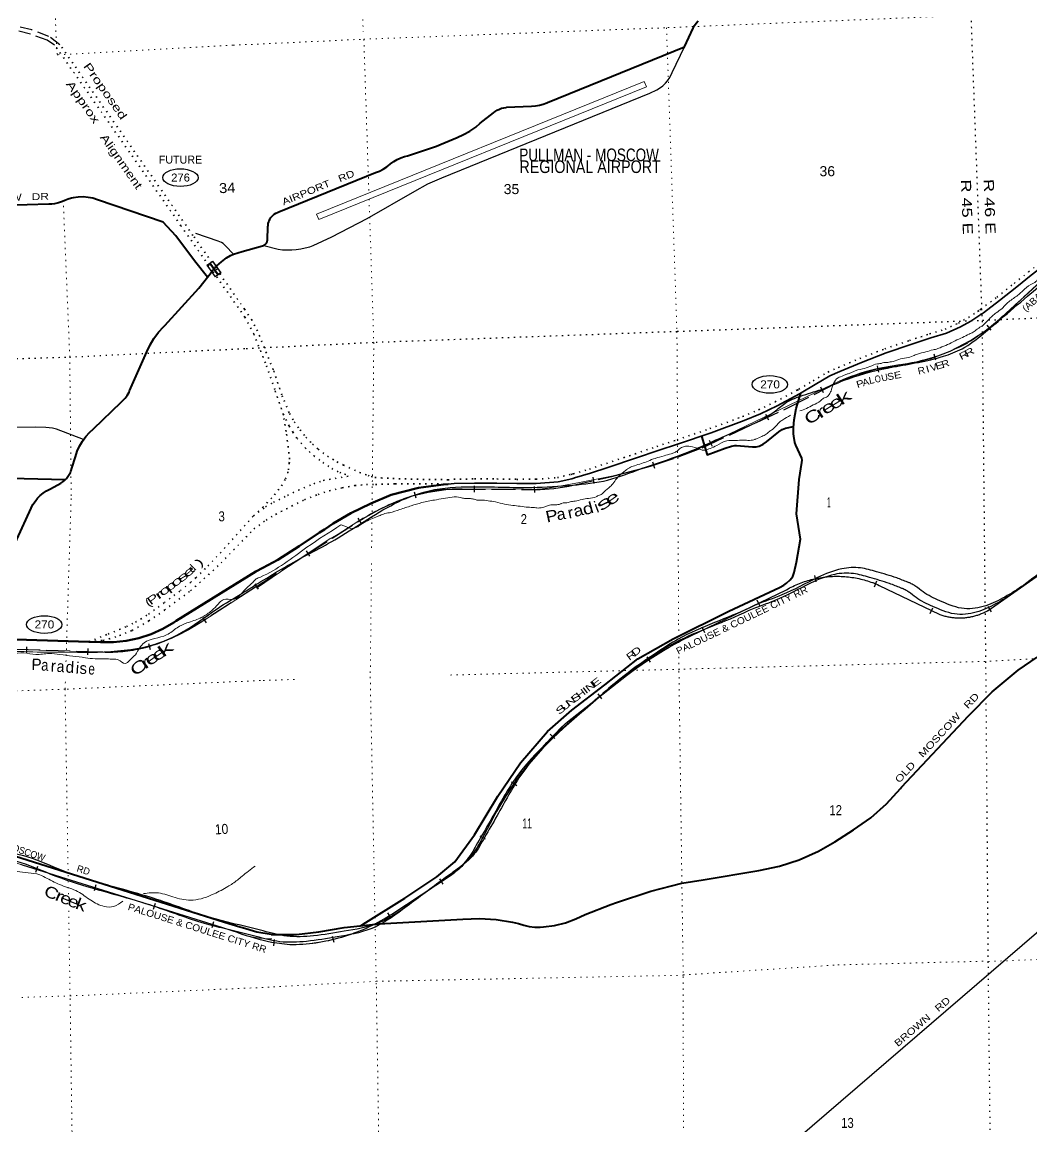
# Model space of a CAD drawing. Header units: feet. Extents: x 751810 to 1010326, y -353855 to -161247.
# Drawn here: x 971184 to 988847, y -273133 to -253811 of the extents above; entities that cross this region are included whole.
import ezdxf
from ezdxf.enums import TextEntityAlignment as Align

# ---------------------------------------------------------------- set-up
doc = ezdxf.new("R2010")
doc.units = ezdxf.units.FT
doc.header["$LTSCALE"] = 70
for name, pattern in [('DOTTED', [1.5, 0.3, -1.2]), ('LONG_DASHED', [7.5, 6, -1.5]), ('MEDIUM_DASHED', [4.5, 3, -1.5])]:
    doc.linetypes.add(name, pattern=pattern)
for name, color, linetype, lineweight in [('17', 7, 'Continuous', 25), ('23', 7, 'Continuous', 70), ('26', 7, 'Continuous', 40), ('29', 7, 'Continuous', 25), ('34', 7, 'Continuous', 25), ('36', 7, 'Continuous', 13), ('39', 7, 'Continuous', 13), ('51', 7, 'DOTTED', 13), ('52', 7, 'Continuous', 25), ('6', 7, 'DOTTED', 25), ('63', 7, 'Continuous', 25), ('7', 7, 'DOTTED', 13)]:
    doc.layers.add(name, color=color, linetype=linetype, lineweight=lineweight)
for name, color, linetype in [('27', 7, 'Continuous'), ('30', 7, 'Continuous'), ('41', 7, 'Continuous')]:
    doc.layers.add(name, color=color, linetype=linetype)

msp = doc.modelspace()

# ---------------------------------------------------------------- linework, layer by layer
at = {"layer": '17'}
for centre in [(984263.95, -260148.8), (971571.11, -264347.07)]:
    msp.add_ellipse(centre, major_axis=(-309.24, 1), ratio=0.500121, dxfattribs=at)
at = {"layer": '23'}
msp.add_line((970664.68, -264593.51), (972352.65, -264647.94), dxfattribs=at)
at = {"layer": '23', "lineweight": 35}
for points in [[(984809.69, -260295.63), (985058.12, -260147.9), (985313.98, -259998.22), (985489.16, -259922.98), (985865.18, -259763.16), (986299.19, -259596.37), (986730.3, -259451.82), (987080.4, -259335.53), (987353.77, -259253.28), (987595.53, -259142.5), (987777.3, -259038.8), (987935, -258936.31), (987948.99, -258927.4), (987980.48, -258907.33), (987998.99, -258893.38), (988280.04, -258681.6), (988585.46, -258438.96), (988836.76, -258239.26), (989006.97, -258106), (989196.32, -257953.67), (989316.51, -257865.16)], [(978637.73, -261889.97), (978740.31, -261882.53), (979099.94, -261874.26), (979488.26, -261876.57), (979836.56, -261882.94), (980178.43, -261881.6), (980559.1, -261852.16), (980798.12, -261796.82), (980833.37, -261788.66), (980848.12, -261783.2), (981128.64, -261700.56), (981429.28, -261600.84), (981929.58, -261432.66), (982309.24, -261304.8), (982663.34, -261188.29), (983238.65, -260992.19), (983815.15, -260779.95), (984098.72, -260661), (984389.2, -260519.59), (984780.92, -260312.74), (984809.69, -260295.63)]]:
    msp.add_lwpolyline(points, dxfattribs=at)
at = {"layer": '23'}
for points in [[(976470.69, -262684.96), (976625.81, -262581.14), (976934.28, -262398.62), (977283.8, -262232.09), (977638.16, -262081.39), (978118.54, -261956.41), (978553.95, -261896.05), (978637.73, -261889.97)], [(975271.01, -263418.63), (975396.28, -263357.26), (975654.44, -263213.47), (976032.46, -262975.14), (976388.54, -262739.94), (976470.69, -262684.96)], [(972352.65, -264647.94), (972556.13, -264654.5), (972781.32, -264654.31), (973005.26, -264630.58), (973225.49, -264583.58), (973439.6, -264513.81), (973645.24, -264422.05), (973840.17, -264309.29), (973880.97, -264282.08), (975271.01, -263418.63)]]:
    msp.add_lwpolyline(points, dxfattribs=at)
at = {"layer": '26'}
for p, q in [((974883.94, -257869.44), (975032.23, -257822.03)), ((971941.67, -261814.47), (971938.75, -261814.4))]:
    msp.add_line(p, q, dxfattribs=at)
for points in [[(975032.23, -257822.03), (975386.25, -257726.75), (975411.23, -257720.03), (975436.25, -257702.45), (975441.26, -257697.88), (975449.55, -257688.55), (975456.81, -257678.4), (975462.97, -257667.55), (975467.96, -257656.11), (975471.73, -257644.22), (975474.24, -257632), (975475.45, -257619.58), (975475.49, -257618.79), (975484.41, -257391.02), (975485.77, -257362.53), (975490.09, -257334.35), (975497.34, -257306.77), (975507.44, -257280.1), (975520.26, -257254.63), (975535.68, -257230.64), (975553.52, -257208.39), (975573.59, -257188.14), (975595.66, -257170.08), (975619.5, -257154.44), (975624.51, -257151.86), (975649.41, -257139.37), (975674.51, -257129.18), (977365.19, -256443.09), (977434.82, -256417.28), (977501.37, -256384.34), (977564.11, -256344.62), (977622.35, -256298.55), (977630.34, -256291.42), (977685.05, -256250.01), (977743.79, -256214.54), (977805.91, -256185.41), (977870.74, -256162.94), (977925.11, -256149.71), (978432.01, -255980.81), (978514.69, -255947.53), (978793.17, -255827.52), (978907.7, -255778.75), (979016.5, -255718.28), (979118.38, -255646.76), (979199.05, -255577.56), (979428.97, -255399.15), (979461.41, -255373.51), (979496.35, -255351.4), (979533.42, -255333.06), (979572.19, -255318.7), (979612.26, -255308.47), (979653.17, -255302.48), (979659.46, -255301.95), (980094.67, -255281.52), (980163.91, -255277.2), (980232.32, -255265.66), (980299.15, -255247.03), (980363.67, -255221.52), (980376.04, -255215.71), (982772.3, -254244.78), (982923.85, -253916.62), (982947.62, -253871.23), (982976, -253828.58), (983008.69, -253789.13)], [(973651.5, -257312.54), (972503.64, -256917.13), (972423.83, -256893.18), (972338.31, -256876.83), (972251.55, -256869.5), (972164.49, -256871.28), (972078.1, -256882.15), (972048.04, -256889.11), (971987.59, -256908.17), (971929.47, -256933.45), (971891, -256949.77), (971821.47, -256972.75), (971749.91, -256988.33), (971702.12, -256993.6), (971676.99, -256996.36), (971652.12, -256997.12), (968992.68, -257077.95)], [(974424.49, -258271.64), (974199.75, -257988.82), (973875.34, -257551.89), (973651.5, -257312.54)], [(974564.55, -258102.83), (974588.69, -258075.68), (974670, -258001.54), (974758.61, -257936.31), (974826.53, -257895.19), (974883.94, -257869.44)], [(974513.46, -258160.63), (974515.58, -258157.91), (974564.55, -258102.83)], [(971938.75, -261814.4), (971959.74, -261793.18), (971986.48, -261759.81), (972009.58, -261723.81), (972028.79, -261685.61), (972037.66, -261662.13), (972040.38, -261654.08), (972053.52, -261612.13), (972115.94, -261412.86), (972147.15, -261317.97), (972188.11, -261226.86), (972238.37, -261140.53), (972297.38, -261059.93), (972364.49, -260985.94), (972430.15, -260926.54), (972918.19, -260460.46), (972943.12, -260436.66), (972965.92, -260411.59), (972985.59, -260389.96), (973022.89, -260339.16), (973054.67, -260284.73), (973065.39, -260262.89), (973367.98, -259576.51), (973423.31, -259456.18), (973490.91, -259342.29), (973570.04, -259236.1), (973659.84, -259138.75), (973683.45, -259116.3), (974277.06, -258463.41), (974513.46, -258160.63)], [(977100.18, -269616), (977149.24, -269585.56), (977881.3, -269131.48), (978436.53, -268757.57), (978755.83, -268497.08), (979094.72, -268023.13), (979507.4, -267348.18), (979902.9, -266766.11), (980373.25, -266219.99), (980800.73, -265841.83), (981375.97, -265403.06), (981952.66, -264946.17), (982574.41, -264596.4), (983546.69, -264114.4), (984432.82, -263698.89), (984509.4, -263655.81), (984554.32, -263623.71), (984620.62, -263568.08), (984666.22, -263508.95), (984691.2, -263439.68), (984732.24, -263259.27), (984798.03, -262855.66), (984731.06, -262413.81), (984776.88, -261807.96), (984824.88, -261514.83), (984829.16, -261474.17), (984821.76, -261439.11), (984719.21, -261209.18), (984702.97, -261163.88), (984683.72, -261050.47), (984679.44, -261014.09), (984678.15, -260901.12), (984690.14, -260768), (984724.05, -260566.38), (984802.42, -260318.61), (984809.69, -260295.63)], [(983066.99, -261050.7), (983169.6, -261378.7), (983481.18, -261261.52), (983589.81, -261226.45), (983649.25, -261216.11), (983682.48, -261215.58), (983962.09, -261241.28), (984021.41, -261241.97), (984075.68, -261229.04), (984147.23, -261191.81), (984202.31, -261154.04), (984421.9, -260977.78), (984481.43, -260934.23), (984536.43, -260914.42), (984677.93, -260881.48)], [(971938.75, -261814.4), (970263.91, -261774.68), (968575.93, -261746.06), (967022.32, -261710.9), (966906.95, -261700.9), (966791.18, -261679.7), (966753.64, -261683.71)], [(970664.68, -264593.51), (970667.01, -264568.96), (970746.43, -263729.98), (970751.15, -263661.87), (970762.97, -263594.63), (970781.74, -263529), (970807.28, -263465.69), (970839.29, -263405.4), (971343.26, -262311.99), (971373.81, -262250.68), (971410.61, -262192.91), (971453.24, -262139.3), (971501.24, -262090.43), (971554.09, -262046.86), (971611.2, -262009.04), (971671.95, -261977.4), (971680.69, -261973.5), (971860.83, -261874.16), (971896.57, -261850.67), (971929.67, -261823.58), (971938.75, -261814.4)], [(977100.18, -269616), (977423.91, -269580.03), (978892.88, -269501.01), (979184.51, -269486.66), (979476.04, -269502.88), (979764.27, -269549.48), (979867.66, -269573.88), (979959.38, -269605.06), (980053.86, -269626.48), (980150.06, -269637.91), (980246.93, -269639.22), (980303.6, -269635.28), (980497.2, -269609), (980687, -269562.63), (980870.9, -269496.68), (981031.2, -269420.38), (981481.54, -269241.8), (981579.21, -269210.08), (982180.93, -269007.46), (982722.25, -268871.18), (983098.87, -268810.98), (984072.08, -268651.33), (984429.94, -268574.46), (984777.8, -268460.6), (985111.86, -268311.01), (985401.41, -268144.78), (985728.63, -267939.37), (986026.96, -267726.38), (986301.39, -267483.38), (986548.92, -267213.03), (986566.49, -267191.53), (987739.25, -265942.02), (988151, -265522.31), (988604.37, -265147.93), (988936.56, -264919.69)], [(975542.03, -269770.53), (975289.64, -269725.6), (975040.86, -269654.02), (975015.86, -269646.83), (974990.86, -269640.13), (974723.04, -269557.42), (970832.05, -268327.49), (970497.08, -268223.04), (970129.85, -268148.27), (969261.35, -268063.69), (969214.49, -268061.09), (969043.55, -268040.15), (968875.73, -268001.45), (968712.87, -267945.43), (968215, -267709.97), (968065.72, -267631.83), (967869.62, -267551.63), (967381.75, -267423.49), (966823.86, -267334.76), (966425.76, -267291.72), (966140.17, -267247.24), (965932.16, -267162.08), (965893.29, -267130.41)], [(975542.03, -269770.53), (975981.19, -269765.43), (976377.02, -269721.25), (976816.04, -269647.57), (977100.18, -269616)]]:
    msp.add_lwpolyline(points, dxfattribs=at)
at = {"layer": '29'}
msp.add_line((978528.19, -256532.6), (982165.99, -255056.32), dxfattribs=at)
for points in [[(982165.99, -255056.32), (982284.99, -254997.75), (982349.15, -254957.09), (982388.73, -254923.93), (982441.12, -254877.92), (982473.2, -254837.26), (982511.7, -254779.48), (982555.55, -254692.82), (982772.3, -254244.78)], [(975411.23, -257720.03), (975661.12, -257781.77), (975737.05, -257791.4), (975814.04, -257795.68), (975901.74, -257793.54), (975977.66, -257786.05), (976060.01, -257774.28), (976132.73, -257761.44), (976216.14, -257742.18), (976272.81, -257717.57), (976602.19, -257567.78), (977218.16, -257246.79), (978052.29, -256767.46), (978283.28, -256639.07), (978528.19, -256532.6)], [(974883.94, -257869.44), (974859.84, -257844.21), (974767.17, -257747.18), (974743.22, -257722.11), (974718.29, -257699.75), (974698.88, -257684.81), (974671.85, -257668.2), (974643.24, -257654.5), (974613.35, -257643.87), (974221.89, -257509.03)], [(972260.55, -261110.23), (971788.62, -260928.89), (971718.59, -260910.59), (971600, -260900.03), (971411.06, -260897.8), (969574.04, -260915.57)], [(991629.57, -264954.07), (991533.72, -265091.05), (991518.69, -265125.23), (991506.43, -265172.75), (991501.33, -265349.02), (991464.5, -267230.99), (991448.98, -267322.35), (991424.39, -267387.98), (991357.12, -267526.46), (991217.36, -267737.58), (991153.84, -267817.28), (991055.87, -267915.8), (982875.79, -274950.16), (982827.16, -274989.71), (982653.21, -275071.48), (982187.32, -275261.19), (982160.38, -275276.82), (982101.7, -275313.54), (981937.77, -275443.89), (980198.87, -276827.22)]]:
    msp.add_lwpolyline(points, dxfattribs=at)
at = {"layer": '34', "lineweight": 13}
for p, q in [((988366, -258928.05), (989222, -258152.05)), ((986236, -259850.05), (986535, -259802.05)), ((982951, -261304.05), (985501.75, -260078.52)), ((978883, -261973.05), (979952, -261981.05)), ((988081.29, -264101.2), (988982.15, -263472.84)), ((975285.15, -263680.21), (974363.07, -264274.74)), ((986177.6, -263663.18), (987222.58, -264166.78)), ((982738.15, -264615.71), (984555.81, -263738.68)), ((972550.49, -264829.41), (969663.3, -264736.31)), ((972155.78, -264834.67), (971926.61, -264832.46)), ((980724.33, -266046.78), (981759.18, -265236.72)), ((979233.28, -268095.88), (979423.79, -267731.19)), ((977651.34, -269413.6), (978678.56, -268734.6)), ((975551.6, -269903.85), (975864.22, -269945.49))]:
    msp.add_line(p, q, dxfattribs=at)
at = {"layer": '34'}
for p, q in [((985072.77, -263599.96), (985049.24, -263491.88)), ((986093.22, -263685.2), (986134.43, -263582.55)), ((984090.14, -264022.77), (984042.07, -263923.15)), ((987068.2, -264154.67), (987116.22, -264055.02)), ((988143.41, -264123.1), (988080.13, -264032.38)), ((983125.6, -264491.06), (983077.53, -264391.44)), ((982177.81, -265004.24), (982117.56, -264911.48)), ((981326.07, -265647.01), (981257.89, -265559.91)), ((980503.31, -266340.99), (980423.43, -266264.49)), ((979835.08, -267166.84), (979744.12, -267103.9)), ((979292.37, -268098.32), (979194.33, -268047.1)), ((971451.25, -268578.63), (971418.11, -268684.15)), ((972474.98, -268897.4), (972441.84, -269002.93)), ((978549.24, -268887.34), (978488.25, -268795.07)), ((973510.11, -269225.23), (973476.96, -269330.75)), ((977640.19, -269484.3), (977582.24, -269390.09)), ((974533.84, -269544), (974500.69, -269649.53)), ((975584.89, -269966.38), (975599.49, -269856.74)), ((976641.83, -269907.81), (976615.41, -269800.4))]:
    msp.add_line(p, q, dxfattribs=at)
at = {"layer": '34', "lineweight": 13}
for points in [[(980424, -261956.05), (980934, -261861.05), (981520, -261747.05), (982020, -261617.05)], [(976582, -262840.05), (976712, -262764.05), (977157, -262482.05)], [(975282, -263709.05), (975978, -263238.05), (976583, -262839.05)], [(975278.67, -263650.47), (975000.66, -263820.82), (974807.31, -263940.3), (974614.47, -264060.52), (974368.66, -264228.33), (974123.91, -264399.06), (973882.4, -264537.71), (973625.88, -264651.66), (973360.05, -264734.44), (973087.58, -264785.28), (972619.68, -264833.18), (972152.18, -264832.79)], [(974997.6, -269746.88), (974693.22, -269652.87), (971192.76, -268553.52)]]:
    msp.add_lwpolyline(points, dxfattribs=at)
at = {"layer": '34'}
for points in [[(984637.78, -263693.59), (984665.86, -263679.65), (984694.15, -263666.41), (984722.53, -263653.74), (984751.26, -263641.29), (984780.18, -263629.54), (984809.22, -263618.36), (984838.67, -263607.54), (984868.08, -263597.37), (984897.66, -263587.52), (984927.61, -263578.28), (984957.5, -263569.69), (984987.66, -263561.56), (985017.84, -263553.83), (985048.38, -263546.72), (985078.78, -263540.11), (985109.54, -263534.1), (985140.16, -263528.6), (985171.05, -263523.56), (985201.9, -263519.15), (985232.85, -263515.31), (985263.83, -263511.87), (985295, -263509.14), (985326.19, -263506.8), (985357.34, -263505.11), (985388.52, -263503.82), (985419.73, -263503.33), (985450.97, -263503.22), (985482.08, -263503.63), (985513.29, -263504.58), (985544.46, -263506.17), (985575.74, -263508.31), (985606.8, -263510.79), (985637.9, -263514.07), (985668.86, -263517.83), (985699.85, -263522), (985730.55, -263526.74), (985761.45, -263532.19), (985792.13, -263537.98), (985822.6, -263544.49), (985853.01, -263551.25), (985883.47, -263558.81), (985913.54, -263566.79), (985943.47, -263575.26), (985973.53, -263584.29), (986003.13, -263593.97), (986032.67, -263603.9), (986062.01, -263614.56), (986091.37, -263625.63), (986120.2, -263637.2), (986148.98, -263649.42), (986177.52, -263661.96), (986178.05, -263662.18), (987223.01, -264165.77), (987239.58, -264171.95), (987256.23, -264177.72), (987273, -264183.21), (987289.93, -264188.54), (987306.91, -264193.47), (987323.91, -264198.07), (987341.07, -264202.52), (987358.28, -264206.55), (987375.5, -264210.27), (987392.93, -264213.73), (987410.27, -264216.84), (987427.68, -264219.76), (987445.24, -264222.3), (987462.72, -264224.48), (987480.31, -264226.39), (987497.87, -264228.07), (987515.58, -264229.36), (987533.16, -264230.4), (987550.9, -264231.06), (987568.51, -264231.46), (987586.23, -264231.56), (987603.87, -264231.32), (987621.52, -264230.76), (987639.15, -264229.97), (987656.83, -264228.76), (987674.49, -264227.33), (987692.07, -264225.54), (987709.62, -264223.53), (987727.12, -264221.08), (987744.61, -264218.39), (987761.97, -264215.43), (987779.35, -264212.17), (987796.65, -264208.55), (987813.95, -264204.6), (987831.12, -264200.49), (987848.22, -264195.93), (987865.22, -264191.11), (987882.19, -264186.05), (987898.94, -264180.71), (987915.75, -264174.96), (987932.4, -264169.03), (987948.89, -264162.71), (987965.3, -264156.27), (987981.67, -264149.36), (987997.79, -264142.26), (988013.81, -264134.9), (988029.82, -264127.22)], [(988029.82, -264127.22), (988045.53, -264119.2), (988061.19, -264111.06), (988076.67, -264102.51), (988080.7, -264100.27), (988981.51, -263471.94)], [(975547.65, -269902.21), (975864.28, -269944.39), (975922.01, -269943.88), (975979.48, -269942.04), (976036.94, -269939.22), (976094.74, -269935.72), (976152.19, -269930.91), (976209.33, -269925.11), (976266.78, -269918.65), (976323.9, -269910.87), (976380.68, -269902.1), (976437.79, -269892.33), (976494.24, -269881.58), (976550.68, -269870.17), (976607.12, -269857.43), (976662.9, -269843.71), (976718.68, -269828.99), (976774.12, -269813.62), (976829.56, -269796.92), (976884.33, -269779.57), (976939.1, -269760.9), (976993.22, -269741.56), (977047.32, -269721.24), (977100.76, -269699.93), (977153.87, -269677.62), (977206.64, -269654.66), (977259.09, -269630.38), (977311.19, -269605.44), (977362.63, -269579.52), (977413.74, -269552.93), (977464.2, -269525.02), (977514.31, -269496.44), (977563.77, -269467.21), (977612.88, -269437), (977650.73, -269412.68), (978677.94, -268733.7), (978702.36, -268716.6), (978726.27, -268699.03), (978749.88, -268681.04), (978773.44, -268662.69), (978796.47, -268643.86), (978819.07, -268624.7), (978841.63, -268605.17), (978863.64, -268585.19), (978885.22, -268564.87), (978906.66, -268544.03), (978927.53, -268522.98), (978948.21, -268501.64), (978968.49, -268479.74), (978988.2, -268457.61), (979007.63, -268435.06), (979026.71, -268412.33), (979045.42, -268389.04), (979063.65, -268365.67), (979081.49, -268341.72), (979098.85, -268317.7), (979115.93, -268293.25), (979132.43, -268268.58), (979148.51, -268243.59), (979164.25, -268218.4), (979179.46, -268192.76), (979194.33, -268166.94), (979208.64, -268140.88), (979222.61, -268114.65), (979232.3, -268095.38), (979422.82, -267730.68), (979478.75, -267628.82), (979536.71, -267528.83), (979596.41, -267429.78), (979657.6, -267330.79), (979720.8, -267233.64), (979785.44, -267138.02), (979851.57, -267042.46), (979919.71, -266948.73), (979989.29, -266856.55), (980060.93, -266764.73), (980133.7, -266675.03), (980207.64, -266585.95), (980283.9, -266498.15), (980361.29, -266412.45), (980440.43, -266327.72), (980520.42, -266244.2), (980602.74, -266161.93), (980685.61, -266081.47), (980723.61, -266045.95), (981758.5, -265235.85), (981847.34, -265168.23), (981937.24, -265103.03), (982028.3, -265039.34), (982120.64, -264976.27), (982214.03, -264915.61), (982308.09, -264856.86), (982403.43, -264798.73), (982499.83, -264743.01), (982596.89, -264689.19), (982695.61, -264636.5), (982737.65, -264614.73), (984555.3, -263737.71), (984582.55, -263722.39), (984610.04, -263707.76), (984637.78, -263693.59)], [(974989.17, -269745.43), (974692.89, -269653.92), (971192.41, -268554.56), (971163.19, -268544.24)]]:
    msp.add_lwpolyline(points, dxfattribs=at)
at = {"layer": '34', "lineweight": 13}
for centre, radius, start, end in [((985474.56, -255832.01), 4236.26, 302.21663, 313.04294), ((986028.75, -256123.34), 3713.77, 277.47371, 297.24669), ((986984.82, -263548.52), 3773.71, 101.38318, 113.37864), ((979411.16, -252266.11), 9706.23, 285.61619, 291.40166), ((978824.22, -264732.22), 2759.8, 88.77956, 103.26432), ((980048.5, -259807.48), 2179.47, 267.04122, 280.26814), ((978973.43, -265319.93), 3363.83, 103.20516, 122.66262), ((985440.77, -265291.83), 1787.58, 65.65718, 119.67361), ((987582.04, -263218.7), 1013.94, 249.23615, 299.4979), ((972224.15, -261045.19), 3873.62, 291.83893, 303.51644), ((972698.25, -262314.47), 2519.28, 266.63751, 292.56876), ((985651.3, -270290.18), 6378.57, 117.17497, 127.60306), ((985260.57, -270893.51), 6638.39, 133.10472, 151.55152), ((977708.69, -267332.03), 1705.23, 304.66378, 333.38843), ((969972.95, -271923.19), 3583.66, 70.09984, 81.59496), ((975853.54, -266641.33), 3304.18, 270.1853, 302.96325), ((975515.02, -268399.66), 1443.4, 248.70369, 271.58502)]:
    msp.add_arc(centre, radius, start, end, dxfattribs=at)
at = {"layer": '34'}
msp.add_arc((976682.3, -264718.19), 5306.09, 251.00788, 257.65222, dxfattribs=at)
for points in [[(972152.19, -264831.78), (973087.44, -264784.28), (973625.53, -264650.72), (974123.38, -264398.2), (974613.92, -264059.68), (975000.13, -263819.96), (975827.46, -263316.75), (976709.7, -262831.85), (977769.49, -262198.74), (978305.78, -262006.64), (979048.87, -261937.18), (980104.92, -261948.29), (980813.22, -261908.12), (981426.36, -261820.36), (982017.56, -261620.95), (982718.59, -261375.81), (983683.21, -260960.5), (984338.5, -260627.51), (984525.21, -260481.13), (984799.78, -260353.06), (985164.03, -260234.15), (985638.1, -260047.56), (986421.49, -259842.71), (987298.23, -259656.18), (987625.87, -259522.64), (987999.31, -259259.16), (988292.2, -259013.96), (988771.82, -258604.1), (989163.58, -258294.87), (989421.68, -258135.69), (989613.89, -258025.92), (989824.38, -257967.38), (989970.8, -257972.9), (990175.78, -258037.01), (990497.88, -258119.43), (990931.64, -258176.25), (991206.2, -258141.53), (991394.73, -258077.51), (991634.53, -257960.42), (991808.43, -257867.12), (991989.65, -257744.54), (992202, -257632.94), (992469.24, -257545.14), (992745.62, -257504.94), (993095.17, -257633.13), (993494.1, -257889.44), (993656.95, -258059.68), (994059.51, -258469.74), (994376.07, -258755.31), (994674.34, -258989.65), (995025.69, -259218.5), (995404.5, -259399.77), (995737.58, -259509.66), (995975.49, -259579.26), (996312.24, -259641.57), (996557.49, -259669.07), (996751.5, -259656.31)], [(996780.86, -259755.63), (996449.57, -259801.26), (996070.68, -259824.92), (995210.44, -259813.63), (994875.49, -259804.36), (994613.78, -259720.09), (994137.93, -259569.85), (993715.16, -259390.35), (993464.44, -259249.35), (993285.07, -259210.85), (993162.44, -259214.48), (992975.73, -259322.39), (992710.25, -259697.48), (992552.79, -259928.02), (992411.8, -260182.37), (992300.12, -260306.77), (992069.47, -260454.94), (991752.77, -260690.92), (991481.84, -260972.67), (991148.65, -261296.49), (991013.18, -261437.37), (990852.09, -261534.32), (990628.77, -261651.37), (990520.78, -261698.92), (990469.52, -261744.66), (990321.21, -261982.52), (990149.11, -262271.63), (989801.27, -262696.1), (989394.87, -263111.41), (988997.63, -263435.21), (988580.27, -263755.36), (988250.78, -263965.71), (987919.47, -264117.51), (987540.6, -264168.64), (987152.61, -264047.74), (986852.47, -263895.75), (986725.19, -263800.25)], [(996904.13, -259655.34), (996572.85, -259701.01), (996193.97, -259724.72), (995333.76, -259713.54), (994998.83, -259704.3), (994737.13, -259620.06), (994261.3, -259469.88), (993838.55, -259290.43), (993587.85, -259149.46), (993408.49, -259110.98), (993285.86, -259114.62), (993099.15, -259222.55), (992833.67, -259597.68), (992676.21, -259828.25), (992535.21, -260082.62), (992423.53, -260207.04), (992192.88, -260355.24), (991876.19, -260591.27), (991605.25, -260873.05), (991272.07, -261196.92), (991136.6, -261337.82), (990975.51, -261434.79), (990752.19, -261551.87), (990644.2, -261599.43), (990592.94, -261645.18), (990444.63, -261883.07), (990272.52, -262172.2), (989924.68, -262596.72), (989518.28, -263012.08), (989121.04, -263335.94), (988703.68, -263656.15), (988374.2, -263866.55), (988042.9, -264018.38), (987664.04, -264069.56), (987276.06, -263948.7), (986975.94, -263796.76), (986848.67, -263701.27)], [(986672.45, -263606.63), (986481.84, -263533.13), (986130.47, -263423.26), (985848.62, -263357.33), (985521.01, -263371.93), (985096.37, -263527.41), (984474.04, -263829.29), (984021.94, -264004.91), (983924.94, -264048.82), (983295.3, -264314.09), (982658.33, -264603.16), (982295.91, -264831.87), (981713.83, -265243.57), (981314.79, -265585.74), (979903.48, -266987.41), (979493.41, -267688.29), (979273.72, -268068.92), (979092.49, -268359.88), (978795.96, -268625.21), (978592.79, -268771.59), (977963.15, -269234.53), (977406.73, -269571.2), (976817.4, -269712.04), (976283, -269790.69), (975814.48, -269796.13), (975402.71, -269706.42), (974840.88, -269567.28), (974496.82, -269477.58), (973607.41, -269175.55), (972534.97, -268862.52), (971812.09, -268619.07), (971213.66, -268393.93), (970563.96, -268300.56), (969658.05, -268150.44), (968836.33, -267899.67), (968204.94, -267656.24), (967862.71, -267548.25), (967269.74, -267432.93), (966790.25, -267339.58), (966431.54, -267291.98), (966184.47, -267246.22), (966081.98, -267163.86), (966005.12, -267041.24), (965948.4, -266814.31), (965902.66, -266596.53), (965856.92, -266428.16)], [(986548.96, -263705.59), (986358.33, -263632.07), (986006.94, -263522.16), (985725.09, -263456.2), (985397.46, -263470.76), (984972.82, -263626.18), (984350.47, -263927.98), (983898.36, -264103.55), (983801.36, -264147.44), (983171.7, -264412.63), (982534.73, -264701.61), (982172.3, -264930.28), (981590.21, -265341.9), (981191.18, -265684.02), (979779.87, -267085.49), (979369.8, -267786.31), (979150.13, -268166.89), (978968.9, -268457.83), (978672.37, -268723.12), (978469.19, -268869.47), (977839.54, -269332.32), (977283.12, -269668.92), (976693.78, -269809.69), (976159.35, -269888.27), (975690.82, -269893.66), (975279.03, -269803.89), (974717.17, -269664.69), (974373.1, -269574.95), (973483.65, -269272.81), (972411.16, -268959.67), (971688.24, -268716.13), (971089.78, -268490.92), (970440.05, -268397.47), (969534.1, -268247.24), (968712.34, -267996.38), (968080.92, -267752.87), (967738.67, -267644.85), (967145.67, -267529.46), (966666.16, -267436.05), (966307.44, -267388.4), (966060.35, -267342.61), (965957.86, -267260.25), (965881, -267137.62), (965824.27, -266910.69), (965778.52, -266692.9), (965732.77, -266524.53)], [(986724.24, -263800.32), (986663.02, -263758.9), (986597.31, -263723.77), (986551.39, -263704.85)], [(986847.72, -263701.34), (986786.51, -263659.92), (986720.8, -263624.8), (986674.88, -263605.89)]]:
    msp.add_spline(points, degree=3, dxfattribs=at)
at = {"layer": '34', "lineweight": 13}
msp.add_spline([(971920.96, -264832.41), (971447.27, -264827.85), (970837.97, -264808.03), (970346.73, -264794.07), (969872.72, -264777.29), (969291.66, -264769.07)], degree=3, dxfattribs=at)
at = {"layer": '36'}
for p, q in [((976334.67, -257173.02), (982066.15, -254852.38)), ((976375.4, -257262.65), (982106.57, -254942.06)), ((982106.57, -254942.06), (982066.15, -254852.38)), ((976375.4, -257262.65), (976334.67, -257173.02))]:
    msp.add_line(p, q, dxfattribs=at)
at = {"layer": '39'}
msp.add_line((976767.37, -262603.16), (976932.63, -262666.1), dxfattribs=at)
for points in [[(987982.82, -259123.29), (988086.88, -259018.29), (988222.27, -258893.85), (988325.62, -258819.01), (988389, -258749.95), (988544.73, -258630.64), (988686.41, -258511.94), (988828.44, -258401.27), (988916.68, -258349.2), (988953.27, -258311.43), (989060.81, -258194.23), (989189.22, -258094.2), (989327.85, -257997.74), (989436, -257940.78), (989481.57, -257924.73), (989487.42, -257920.46), (989610.68, -257886.95), (989642.45, -257877.52), (989766.75, -257868.07), (989817.04, -257867.89), (989924.41, -257885.3), (990081.11, -257926.68), (990168.57, -257948.98), (990265.34, -257969.27), (990423.32, -258018.01), (990461.97, -258028.1), (990492.22, -258034.82), (990541.95, -258211.68)], [(985333.57, -260264.15), (985455.7, -260033.28), (985550.5, -259992.97), (985607.67, -259966.37), (985663.45, -259953.89), (985718.53, -259925.35), (985885.35, -259875.88), (986012.28, -259834.17), (986149.06, -259788.01), (986187.12, -259784.34), (986282.8, -259764.09), (986344.95, -259759.37), (986350.89, -259757.1), (986388.95, -259753.43), (986517.88, -259711.63), (986653.35, -259681.6), (986770.68, -259650.36), (986845.66, -259616.95), (986992.92, -259580.39), (987117.93, -259540.77), (987159.91, -259534.91), (987241.09, -259505.26), (987371.51, -259451.34), (987503.41, -259385.31), (987635.57, -259325.3), (987749.75, -259268.07), (987818.72, -259234.93), (987890.82, -259181.54), (987896.66, -259177.27), (987982.82, -259123.29)], [(984785.76, -260612.35), (984903.67, -260567.69), (985021.69, -260506.28), (985147.39, -260436.5), (985203.6, -260387.84), (985269.71, -260359.95), (985301.64, -260321.29), (985333.57, -260264.15)], [(983080.45, -261296.99), (983092.99, -261299.75), (983129.04, -261296.17), (983219.77, -261267.92), (983335.73, -261215.82), (983508.24, -261134.94), (983666.93, -261130.02), (983799.27, -261120.22), (983853.74, -261123.87), (983962.24, -261121.14), (984001.96, -261109.35), (984015.83, -261104.73), (984122.42, -261057.88), (984199.23, -261020.37), (984257.37, -260969.61), (984308.17, -260935.24), (984377.66, -260867.93), (984429.42, -260809.41), (984491.92, -260766.49), (984623.29, -260688.43), (984626.45, -260686.74)], [(982652.6, -261302.93), (982720.68, -261249.73), (982786.15, -261228.79), (982909.24, -261237.47), (983080.45, -261296.99)], [(981764.79, -261633.75), (981765.82, -261633.01), (981806.93, -261607.1), (981895.79, -261569.06), (982016.87, -261531.63), (982133.66, -261488.34), (982258.31, -261440.7), (982413.25, -261395.76), (982536.42, -261360.24), (982597.87, -261339.48), (982652.6, -261302.93)], [(977426.24, -262447.58), (977503.24, -262414.08), (977608.86, -262391.38), (977791.55, -262337.17), (977991.8, -262270.16), (978178.51, -262215.78), (978395.78, -262170.11), (978553.51, -262143.13), (978707.32, -262118.32), (978852.48, -262126.03), (978923.63, -262143.01), (979008.21, -262145.33), (979076.91, -262152.38), (979140.03, -262169.71), (979190.39, -262171.53), (979204.45, -262170.91), (979335.73, -262183.25), (979463.26, -262201.78), (979623.97, -262242.96), (979765.64, -262262.89), (979895.1, -262279.33), (980032.58, -262295.41), (980147.55, -262302.44), (980232.31, -262308.78), (980266.26, -262303.28), (980312.18, -262295.24), (980371.54, -262272.56), (980411.17, -262258.77), (980493.48, -262255.18), (980575.53, -262245.56), (980609.23, -262234.05), (980621.01, -262227.5), (980739.12, -262214.3), (980770.72, -262200.86), (980856.79, -262191.07), (980978.12, -262159.65), (981093.96, -262140.52), (981224.59, -262112.07), (981250.31, -262098.23), (981314.28, -262072.63), (981364.64, -262028.24), (981473.14, -261933.09), (981502.12, -261905.71), (981564.7, -261818.59), (981764.79, -261633.75)], [(976945.87, -262665.14), (976955.06, -262667.08), (977009.01, -262658.7), (977070.02, -262627.9), (977140.29, -262578.62), (977252.28, -262517.46), (977368.99, -262472.18), (977428.25, -262447.49)], [(975276.95, -263548.91), (975354, -263517.05), (976167, -262996.05), (976762, -262605.05)], [(975276.95, -263548.91), (975217.41, -263609.16), (975061.85, -263759.65), (974866.09, -263910.08), (974711.28, -263909.56), (974639.5, -263963.37), (974532.34, -264075.27), (974381.05, -264189.32), (974296.76, -264233.68), (974186.39, -264279.3), (974067.71, -264319.3), (973898.83, -264401.99), (973711.93, -264527.83), (973320.28, -264666), (973170.34, -264875.06)], [(973170.34, -264875.06), (973069.91, -264969.7), (972984.29, -265028.22), (972866.58, -264963.49), (972773.65, -264953.92), (972670.78, -264946.84), (972459.71, -264947.04), (972291.9, -264927.02), (971844.89, -264870.25), (971659.12, -264853.12), (971422.76, -264870.65), (971216.35, -264842.45), (970991.71, -264865.36)], [(967822.31, -267724.9), (967913.24, -267871.59), (968109.3, -267851.99), (968449.53, -268028.69), (968717.24, -268160.6), (969023.96, -268226.21), (969419.83, -268347.86), (969657.1, -268390.67), (969881.27, -268411.98), (970363.24, -268485.16), (970905.16, -268633.94), (971287.7, -268687.8), (971492.49, -268724.14), (971620.14, -268786.37), (971873.23, -268906.92), (972155.91, -269015.97), (972386.49, -269169.82), (972620.85, -269277.19), (972787.7, -269277.12), (972943.69, -269185.43)], [(973306.6, -269052.03), (973568.36, -269041.89), (973859.71, -269122.33), (974173.39, -269165.45), (974542.04, -269056.93), (974781.18, -268930.56), (974867.1, -268878.07), (975031.74, -268749.29), (975258.33, -268571.19)]]:
    msp.add_spline(points, degree=3, dxfattribs=at)
at = {"layer": '51', "linetype": 'Continuous'}
for p, q in [((974522.69, -257989.97), (974416.45, -258064.89)), ((974560.53, -258269.19), (974416.45, -258064.89)), ((974469.57, -258027.43), (974613.65, -258231.73)), ((974522.69, -257989.97), (974666.77, -258194.27)), ((974666.77, -258194.27), (974560.53, -258269.19))]:
    msp.add_line(p, q, dxfattribs=at)
at = {"layer": '51', "lineweight": 35}
for p, q in [((975075.37, -258833.18), (974564.55, -258102.83)), ((975081.31, -258972.54), (974513.46, -258160.63))]:
    msp.add_line(p, q, dxfattribs=at)
at = {"layer": '51', "linetype": 'MEDIUM_DASHED', "lineweight": 25}
for points in [[(971752, -254212.19), (971620.18, -254129.19), (971329.77, -254020.36), (970903.19, -253912.71), (970627.62, -253867.54)], [(971846.08, -254208.19), (971654.39, -254061.92), (971352.18, -253948.66), (971079.21, -253879.77)]]:
    msp.add_lwpolyline(points, dxfattribs=at)
at = {"layer": '51', "lineweight": 35}
for points in [[(974513.46, -258160.63), (973963.45, -257374.21), (971752, -254212.19)], [(974564.55, -258102.83), (974172.52, -257541.18), (971846.08, -254208.19)], [(984771.36, -260231.17), (985020.02, -260083.3), (985280.12, -259931.14), (985459.69, -259854.01), (985837.05, -259693.62), (986273.8, -259525.78), (986706.56, -259380.68), (987057.77, -259264.02), (987327.22, -259182.95), (987561.26, -259075.71), (987738.25, -258974.73), (987894.42, -258873.24), (987908.69, -258864.15), (987937.69, -258845.66), (987953.85, -258833.48), (988234.14, -258622.28), (988538.8, -258380.24), (988790.31, -258180.37), (988960.34, -258047.25), (989150.56, -257894.23), (989272.04, -257804.77)], [(975075.37, -258833.18), (975196.5, -259012.97), (975292.06, -259191.3), (975585.22, -259912.37), (975733.73, -260346.57), (975767.3, -260429.27), (975860.21, -260657.78), (975945.52, -260804.01), (976046.93, -260940.1), (976148.27, -261070.2), (976262.85, -261191.56), (976362.65, -261282.13), (976525.78, -261403.66), (976691.97, -261501.81), (976804.32, -261558.68), (976899.88, -261602.61), (977087.69, -261686.85), (977235.65, -261742.18), (977292.51, -261757.67), (977356.56, -261773.17), (977467.63, -261783.51), (977671.69, -261793.85), (978088.84, -261806.77), (978632.42, -261815.16)], [(975081.31, -258972.54), (975236.1, -259265.01), (975458.86, -259822.11), (975611.04, -260261.28), (975750.13, -260667.04)], [(978632.42, -261815.16), (978736.73, -261807.59), (979099.3, -261799.25), (979489.17, -261801.57), (979837.1, -261807.94), (980175.39, -261806.61), (980547.69, -261777.82), (980781.2, -261723.75), (980811.81, -261716.67), (980824.48, -261711.98), (981106.23, -261628.97), (981405.53, -261529.7), (981905.66, -261361.58), (982285.55, -261233.64), (982639.52, -261117.17), (983213.59, -260921.49), (983787.68, -260710.14), (984067.78, -260592.65), (984355.27, -260452.69), (984744.22, -260247.31), (984771.36, -260231.17)], [(975229.54, -262446.87), (975391.5, -262300.43), (975598.13, -262080.75), (975719.52, -261920.51), (975791.84, -261799.03), (975830.01, -261694.13), (975842.21, -261643.96), (975857.7, -261527.66), (975860.29, -261455.29), (975852.26, -261353.65), (975803.02, -260969.31), (975750.13, -260667.04)], [(975750.13, -260667.04), (975855.12, -260878.96), (975921.74, -260981.79), (975993.3, -261090.88), (976136.36, -261257.28), (976207.68, -261323.49), (976289.04, -261395.85), (976444.71, -261514), (976598.98, -261618.11), (976740.68, -261689.14), (976824.98, -261718.92), (976926.89, -261745.59)], [(975229.54, -262446.87), (975443.16, -262290.09), (975580.05, -262209.97), (975825.42, -262088.5), (976015.36, -261998.48), (976285.17, -261884.32), (976451.78, -261827.63), (976926.89, -261745.59)], [(975239.29, -262675.37), (975450.91, -262520.11), (975618.3, -262420.03), (976122.45, -262163.45), (976360.07, -262072.99), (976555.32, -262008.47), (976784.96, -261954.11), (977006.08, -261917.15), (977205.97, -261899.83), (977366.6, -261896.47)], [(977366.6, -261896.47), (977711.37, -261886.26), (978637.73, -261889.97)], [(972352.65, -264647.94), (972689.75, -264514.5), (973008.89, -264381.72), (973168.37, -264306.25), (973395.75, -264166.52), (973672.57, -263963.73), (973951.86, -263753.52), (974128.34, -263610.83), (974223.74, -263528.48), (974433.83, -263323.21), (974649.35, -263096.4), (975229.54, -262446.87)], [(972352.65, -264647.94), (972597.43, -264625.28), (972706.19, -264600.08), (972889.08, -264541.2), (973111.05, -264448.95), (973403.25, -264284.9), (973674.62, -264093.41), (974130.43, -263756.83), (974521.67, -263406), (974663.69, -263268.81), (975239.29, -262675.37)]]:
    msp.add_lwpolyline(points, dxfattribs=at)
at = {"layer": '51', "linetype": 'Continuous'}
for points in [[(974427.59, -258066.81), (974467.64, -258038.57), (974602.5, -258229.8), (974562.45, -258258.04)], [(974655.63, -258192.34), (974615.58, -258220.58), (974480.72, -258029.35), (974520.77, -258001.11)]]:
    msp.add_lwpolyline(points, close=True, dxfattribs=at)
at = {"layer": '52'}
msp.add_ellipse((973952.46, -256531.74), major_axis=(309.24, -1), ratio=0.500121, dxfattribs=at)
at = {"layer": '6'}
for points in [[(988432.66, -299296.5), (988421.9, -296894.5), (988312.4, -291618.54), (988260.85, -286255.04), (988210.74, -280918.91), (988144.59, -275601.65), (988085.08, -270262.3), (988042.78, -265016.71), (987981.41, -259056.34), (987785.58, -253689.87), (987785.69, -253690.92)], [(975104.63, -259519.02), (977374.41, -259409.49), (982644.73, -259218.75), (987983, -259025.57), (993232.67, -258797.54), (996760.57, -258651.29)], [(961856.51, -260024.91), (966677.96, -259827.39), (972017.52, -259668.36), (975104.63, -259519.02)]]:
    msp.add_lwpolyline(points, dxfattribs=at)
at = {"layer": '63'}
for p, q in [((988136.3, -259199.27), (988067.52, -259112.65)), ((987168.79, -259721.97), (987135.1, -259616.62)), ((986170.58, -259931.91), (986145.65, -259824.15)), ((985204.35, -260294.04), (985156.45, -260194.34)), ((984244.03, -260774.47), (984196.13, -260674.77)), ((983258.59, -261231.09), (983210.69, -261131.39)), ((982250.08, -261616.16), (982218.11, -261510.27)), ((981191.66, -261878.91), (981170.54, -261770.34)), ((979098.08, -262033.76), (979098.91, -261923.16)), ((980152.02, -262040.68), (980146.82, -261930.2)), ((978077.56, -262136.02), (978047.37, -262029.61)), ((977118.96, -262581.4), (977059.75, -262487.97)), ((976217.79, -263152.93), (976156.89, -263060.59)), ((975255.23, -263635.84), (975315.17, -263728.8)), ((974341.27, -264222.03), (974401.21, -264314.99)), ((973393.49, -264680.12), (973424.19, -264786.39)), ((971262.59, -264734.35), (971259.03, -264844.91)), ((972334.33, -264766.3), (972330.77, -264876.85))]:
    msp.add_line(p, q, dxfattribs=at)
at = {"layer": '63', "linetype": 'LONG_DASHED'}
for points in [[(975282.28, -263682.61), (977151.58, -262490.92), (977439.5, -262328.15), (977741.84, -262189.23), (978008.75, -262098.26), (978284.45, -262031.85), (978598.43, -261988.43), (978867.41, -261978.73), (980244.7, -261984.35), (980486.15, -261969.26), (980750.02, -261924.39), (981499.21, -261755.34), (982177.32, -261579.73), (982649.57, -261421.37), (983080.48, -261256.67), (984568.33, -260561.46), (985495.74, -260090.76), (985798.35, -259974.36), (986117.44, -259882.41), (986478.17, -259820.97), (986799.01, -259762.36), (987077.26, -259693.39), (987415.48, -259566.95), (987770.31, -259380.49), (988056.22, -259194.03), (988312.93, -258976.17), (989143.66, -258215.73)], [(975281.3, -263683.18), (974363.67, -264275.66), (974325.25, -264300.65), (974268.37, -264336.8), (974210.32, -264372.16), (974152.21, -264406.31), (974093.3, -264439.52), (974033.46, -264471.43), (973973.69, -264502.48), (973913.13, -264532.6), (973851.62, -264561.42), (973790.2, -264589.38), (973728.34, -264616.25), (973665.54, -264641.84), (973627.56, -264657.22), (973586.47, -264673.24), (973545.19, -264688.24), (973503.69, -264702.71), (973461.99, -264716.43), (973419.82, -264729.34), (973377.71, -264741.52), (973335.11, -264753.15), (973292.58, -264763.78), (973249.57, -264773.88), (973206.61, -264782.97), (973163.45, -264791.54), (973120.32, -264799.35), (973076.73, -264806.39), (973033.2, -264812.42), (972989.71, -264817.94), (972945.75, -264822.68), (972902.09, -264826.68), (972858.22, -264829.91), (972814.16, -264832.12), (972770.38, -264833.84), (972726.4, -264834.79), (972682.22, -264834.72), (972638.33, -264834.16), (972594.47, -264832.84), (972550.44, -264830.51), (969667.03, -264737.54)]]:
    msp.add_lwpolyline(points, dxfattribs=at)
at = {"layer": '7'}
for p, q in [((971797.43, -254373.39), (971785.92, -254210.74)), ((977161.88, -254110.81), (977250.22, -256803.21)), ((982668.29, -264331.04), (982670.48, -264704.96)), ((975333.59, -265327.28), (975352, -265326.05)), ((975948.76, -265307.66), (975352.42, -265326.6))]:
    msp.add_line(p, q, dxfattribs=at)
for points in [[(975163.79, -208253.44), (975314.72, -211488.35), (975527.65, -216753.66), (975748.42, -222060.93), (975964.41, -227396.67), (976157.68, -232763.8), (976410.06, -238055.23), (976680.36, -243398.47), (976906.19, -248729.69), (977151.4, -253981.9)], [(969815.34, -208481.52), (969946.92, -211683.94), (970180.49, -217044.46), (970393.44, -222354.87), (970591.48, -227679.94), (970859.72, -233035.38), (971114.6, -238424.13), (971342.32, -243694.87), (971560.17, -249029.08), (971785.92, -254210.74)], [(974878.35, -254215.69), (977159.08, -254110.92), (982481.62, -253908.52), (987765.42, -253690.92), (993090.1, -253503.76), (996523.16, -253341.56)], [(982456.09, -253910.08), (982456.15, -253909.05), (982638.37, -259222.46), (982668.29, -264331.04)], [(971799.1, -254382.65), (971814.17, -254382.09), (974878.35, -254215.69)], [(977253.59, -256905.73), (977335.91, -259414.88), (977297.35, -263065.11)], [(971951.56, -264999.52), (972042.47, -262096.82), (972017.52, -259668.36), (971907.68, -257022.36)], [(977295.1, -263278.04), (977274.13, -265263.32), (977380.45, -270683.88), (977456.57, -275468.93)], [(997004.38, -264477.93), (993166.67, -264728.8), (988027.6, -264991.6), (982688.34, -265128.46), (978609.52, -265231.73)], [(982671.71, -264914.67), (982673.16, -265162.89), (982747.42, -270504.79), (982757.88, -275804.96), (982859.78, -281129.3), (982946.02, -286458.71), (982998.95, -291755.94), (983010.06, -297075.93), (983011.46, -299529.46)], [(971994.41, -269063.93), (971936.58, -265477.74), (971942.72, -265281.73)], [(975352.42, -265326.6), (971936.58, -265477.74), (966628.37, -265661.42), (965469.94, -265722.11)], [(972183.61, -299991.56), (972190.82, -297550.33), (972281.86, -292199.42), (972228.96, -286823.3), (972151.63, -281482.58), (972099.25, -276158.78), (972023.09, -270842.16), (971998.73, -269331.7)], [(988085.55, -270240.1), (993146.58, -270032.74), (997252.43, -269852.05)], [(982748, -270475.05), (985453, -270300.05), (988079, -270233.05)], [(975581.07, -270685.56), (977379.46, -270586.35), (982753.25, -270480.56)], [(966381.68, -271020.33), (966665.68, -271006.09), (972023.09, -270842.16), (975581.07, -270685.56)]]:
    msp.add_lwpolyline(points, dxfattribs=at)

# ---------------------------------------------------------------- texts
at = {"layer": '17', "width": 1.1}
for p in [(984267.39, -260217.1), (971574.56, -264415.38)]:
    msp.add_text('270', height=140, dxfattribs=at).set_placement(p, align=Align.CENTER)
at = {"layer": '27'}
for s, height, rotation, width, p in [('AIRPORT   RD', 120.5, 22.339, 1.25, (975759.5, -257017.75)), ('TERRE   VIEW   DR', 120, 1.741, 1.3, (969766.16, -256974.18)), ('OLD   MOSCOW   RD', 120.5, 47.15, 1.3, (986527.42, -267128.1)), ('MOSCOW', 120, 341.346, 0.95, (970880.45, -268260.06))]:
    msp.add_text(s, height=height, rotation=rotation, dxfattribs=dict(at, width=width)).set_placement(p)
for s, rotation, width, p in [('R', 35.717, 1.4, (981870.56, -264934.26)), ('D', 37.717, 1.45, (981963.81, -264861.61)), ('E', 37.292, 1.55, (981260.71, -265402.49)), ('H', 37.378, 1.35, (980993.38, -265604.95)), ('I', 37.292, 1.6, (981071.76, -265545.46)), ('N', 37.292, 1.45, (981158.5, -265479.76)), ('N', 37.378, 1.45, (980815.29, -265739.71)), ('S', 37.378, 1.55, (980907.12, -265672.46)), ('S', 42.038, 1.7, (980646.74, -265874.52)), ('U', 38.615, 1.5, (980725.86, -265812.03))]:
    msp.add_text(s, height=120, rotation=rotation, dxfattribs=dict(at, width=width)).set_placement(p, align=Align.CENTER)
msp.add_text('RD', height=120, rotation=342.458, dxfattribs=at).set_placement((972128.77, -268663.97))
at = {"layer": '30', "width": 1.25}
msp.add_text('BROWN   RD', height=120, rotation=40.693, dxfattribs=at).set_placement((986503.64, -271738.11))
at = {"layer": '34', "width": 1.1}
for rotation, p in [(25.757, (982660.29, -264874.49)), (342.565, (973023.81, -269334.47))]:
    msp.add_text('PALOUSE & COULEE CITY RR', height=120, rotation=rotation, dxfattribs=at).set_placement(p)
at = {"layer": '36'}
for s, height, width, p in [('PULLMAN - MOSCOW', 220.9, 0.8, (979880.61, -256243.68)), ('REGIONAL AIRPORT', 220, 0.85, (979882.78, -256450.73))]:
    msp.add_text(s, height=height, dxfattribs=dict(at, width=width)).set_placement(p)
at = {"layer": '41'}
for s, rotation, width, p in [('e', 31.91, 1.55, (985327.01, -260628.65)), ('e', 31.91, 1.55, (985466.67, -260544.8)), ('k', 33.91, 1.8, (985610.95, -260456.36)), ('C', 33.91, 1.45, (985063.02, -260787.92)), ('r', 32.91, 1.75, (985205.04, -260711.19)), ('d', 15.493, 1.25, (981108, -262412.55)), ('s', 35.253, 1.95, (981415.3, -262300.29)), ('e', 35.253, 1.65, (981561.11, -262215.05)), ('P', 12.157, 1.2, (980469.22, -262542.54)), ('a', 10.33, 1.05, (980626.79, -262511.79)), ('r', 11.814, 1.1, (980795.89, -262487.34)), ('a', 14.984, 1.15, (980937.53, -262447.32)), ('k', 36.38, 1.9, (973748.75, -264857.42)), ('e', 35.38, 1.65, (973507.68, -265014.65)), ('e', 34.38, 1.65, (973627.62, -264937.77)), ('a', 358.413, 0.85, (971579.01, -265154.86)), ('a', 356.762, 0.9, (971851.96, -265178.42)), ('s', 358.47, 0.95, (972251.39, -265212.03)), ('e', 357.429, 0.75, (972396.26, -265221.54)), ('C', 38.165, 1.55, (973281.86, -265171.34)), ('r', 34.38, 1.8, (973397.91, -265093.73)), ('C', 334.154, 1.25, (971654.34, -269125.81)), ('r', 336.217, 1.45, (971801.32, -269183.45)), ('e', 338.193, 1.25, (971915.79, -269230.43)), ('e', 338.599, 1.25, (972048.38, -269286.05)), ('k', 340.091, 1.35, (972183.65, -269339.92))]:
    msp.add_text(s, height=200, rotation=rotation, dxfattribs=dict(at, width=width)).set_placement(p, align=Align.CENTER)
for s, rotation, p in [('i', 20.667, (981264.89, -262385.13)), ('P', 358.598, (971434.93, -265143.7)), ('r', 357.127, (971724.8, -265170.55)), ('d', 356.814, (972015.58, -265191.14)), ('i', 356.088, (972146.24, -265205.83))]:
    msp.add_text(s, height=200, rotation=rotation, dxfattribs=at).set_placement(p, align=Align.CENTER)
at = {"layer": '52'}
for s, width, p in [('Proposed', 1.45, (972248.49, -254582.58)), ('Approx', 1.45, (971945.77, -254896.71)), ('Alignment', 1.35, (972539.99, -255827.89))]:
    msp.add_text(s, height=140, rotation=305.069, dxfattribs=dict(at, width=width)).set_placement(p)
msp.add_text('FUTURE', height=140, dxfattribs=at).set_placement((973574.54, -256286.49))
at = {"layer": '52', "width": 1.05}
msp.add_text('276', height=140, dxfattribs=at).set_placement((973955.91, -256600.05), align=Align.CENTER)
at = {"layer": '52'}
for s, rotation, width, p in [('e', 40.802, 2.05, (974143.7, -263472.77)), (')', 44.335, 1.65, (974331.34, -263305.91)), ('o', 38.955, 2, (973925.87, -263645.73)), ('s', 38.955, 2.15, (974033.88, -263565.83)), ('o', 36.967, 1.9, (973712.62, -263805.27)), ('p', 36.967, 1.85, (973821.57, -263726.36)), ('(', 36.226, 1.3, (973429.52, -264017.81)), ('P', 36.226, 1.55, (973510.89, -263958.21)), ('r', 36.226, 2.05, (973619.38, -263878.73))]:
    msp.add_text(s, height=140, rotation=rotation, dxfattribs=dict(at, width=width)).set_placement(p, align=Align.CENTER)
msp.add_text('d', height=140, rotation=44.335, dxfattribs=at).set_placement((974202.86, -263419.31), align=Align.CENTER)
at = {"layer": '6', "width": 1.35}
for s, p in [('R 45 E', (987606.51, -256567.36)), ('R 46 E', (988004.55, -256559.67))]:
    msp.add_text(s, height=175, rotation=272.09, dxfattribs=at).set_placement(p)
at = {"layer": '63'}
for s, rotation, width, p in [('(ABANDONED)', 41.293, 1.05, (989184.04, -258495.66)), ('R', 27.28, 1.4, (987681.47, -259687.85)), ('R', 29.263, 1.45, (987782.88, -259633.78)), ('R', 12.653, 1.1, (986926.98, -259963.49)), ('I', 15.553, 1.3, (987039.18, -259935.18)), ('V', 16.404, 1.1, (987145.21, -259905.38)), ('E', 16.541, 1.3, (987243.49, -259874.4)), ('R', 18.482, 1.2, (987351.77, -259842.77)), ('A', 15.926, 1.1, (985955.17, -260166.12)), ('L', 12.989, 1.1, (986057.17, -260132.21)), ('O', 11.213, 0.85, (986162.49, -260110.37)), ('S', 10.137, 1.1, (986386.53, -260065.53)), ('E', 10.137, 1.2, (986508.86, -260042.64)), ('P', 16.176, 1.25, (985858.58, -260193.18))]:
    msp.add_text(s, height=120, rotation=rotation, dxfattribs=dict(at, width=width)).set_placement(p, align=Align.CENTER)
msp.add_text('U', height=120, rotation=12.484, dxfattribs=at).set_placement((986282.62, -260086.15), align=Align.CENTER)
at = {"layer": '7'}
for s, width, p in [('36', 1.05, (985131.59, -256506.23)), ('35', 1.05, (979607.51, -256819.58)), ('1', 0.4, (985264.34, -262297.39)), ('3', 0.85, (974619.1, -262542.3)), ('2', 0.85, (979904.21, -262591.47)), ('12', 0.85, (985303.8, -267681.11)), ('11', 0.65, (979933.88, -267912.84)), ('13', 0.85, (985509.69, -273149.98))]:
    msp.add_text(s, height=175, dxfattribs=dict(at, width=width)).set_placement(p)
for s, width, p in [('34', 1.1, (974632.93, -256804.83)), ('10', 0.9, (974560.12, -268017.36))]:
    msp.add_text(s, height=175, rotation=2.784, dxfattribs=dict(at, width=width)).set_placement(p)

doc.saveas('drawing.dxf')
